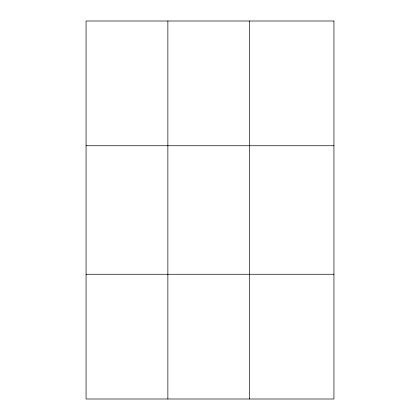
<?xml version="1.0" encoding="UTF-8"?>
<svg xmlns="http://www.w3.org/2000/svg" width="420" height="420" viewBox="0 0 420 420"><rect width="100%" height="100%" fill="white"/><g stroke="black" fill="none" stroke-linecap="round" stroke-linejoin="round"><path stroke-width="0.63" d="M167.864 399L167.864 21M249.659 399L249.659 21M86.063 145.74L333.937 145.74M86.063 274.26L333.937 274.26M333.937 21L333.937 399L86.063 399L86.063 21L333.937 21"/></g></svg>
